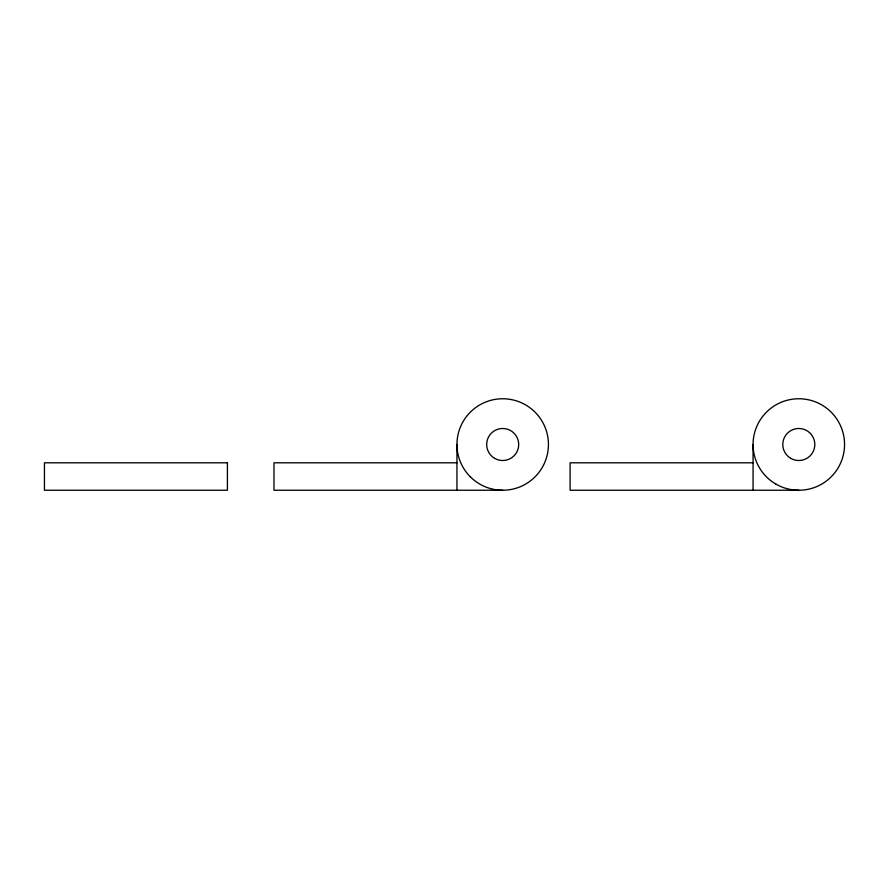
<?xml version="1.0" encoding="UTF-8"?>
<svg xmlns="http://www.w3.org/2000/svg" width="889" height="889" viewBox="0 0 889 889"><rect width="100%" height="100%" fill="white"/><g stroke="black" fill="none" stroke-linecap="round" stroke-linejoin="round"><path stroke-width="1.33" d="M456.946 462.802L273.979 462.802L273.979 490.239L502.685 490.239M753.061 462.802L570.093 462.802L570.093 490.239L798.811 490.239M753.061 444.5L753.061 490.239M456.946 444.5L456.946 490.239M227.417 462.802L44.45 462.802L44.45 490.239L227.417 490.239L227.417 462.802M775.941 484.116A45.739 45.739 0 0 0 844.55 444.5A45.739 45.739 0 0 0 775.941 404.884A45.739 45.739 0 0 0 775.941 484.116M790.799 458.368A16.013 16.013 0 0 0 814.813 444.5A16.013 16.013 0 0 0 790.799 430.632A16.013 16.013 0 0 0 790.799 458.368M470.348 476.848A45.739 45.739 0 0 0 546.879 456.335A45.739 45.739 0 0 0 490.85 400.317A45.739 45.739 0 0 0 470.348 476.848M494.684 458.368A16.013 16.013 0 0 0 518.698 444.5A16.013 16.013 0 0 0 494.684 430.632A16.013 16.013 0 0 0 494.684 458.368"/></g></svg>
